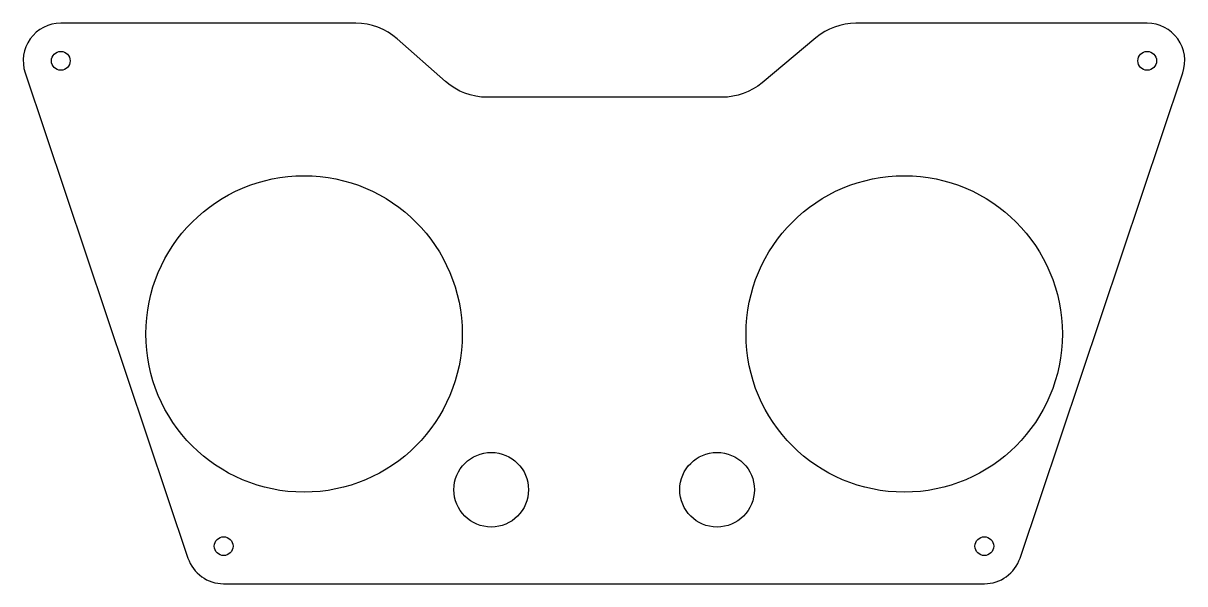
# Model space of a CAD drawing. Header units: millimetres. Extents: x -2083 to -1889, y 748 to 842.
import ezdxf

# ---------------------------------------------------------------- set-up
doc = ezdxf.new("R2010")
doc.units = ezdxf.units.MM
doc.layers.get('0').update_dxf_attribs({"linetype": 'CONTINUOUS'})

msp = doc.modelspace()

# ---------------------------------------------------------------- linework, layer by layer
msp.add_lwpolyline([(-1966.29, 829.43), (-2005.64, 829.43, -0.182669), (-2012.58, 832.05), (-2020.69, 839.2, 0.182671), (-2027.64, 841.83), (-2077.04, 841.83, 0.512547), (-2083.01, 833.52), (-2055.74, 752.25, 0.322274), (-2049.76, 747.95), (-1922.33, 747.95, 0.322274), (-1916.35, 752.25), (-1889.08, 833.52, 0.512548), (-1895.05, 841.83), (-1943.84, 841.83, 0.175851), (-1950.57, 839.38), (-1959.56, 831.87, -0.17585)], format="xyb", close=True)
for centre, radius in [((-2077.04, 835.53), 1.57), ((-1895.05, 835.53), 1.57), ((-2036.29, 789.79), 26.5), ((-1935.75, 789.79), 26.5), ((-2004.94, 763.7), 6.25), ((-1967.1, 763.7), 6.25), ((-2049.76, 754.25), 1.57), ((-1922.33, 754.25), 1.57)]:
    msp.add_circle(centre, radius)

doc.saveas('drawing.dxf')
